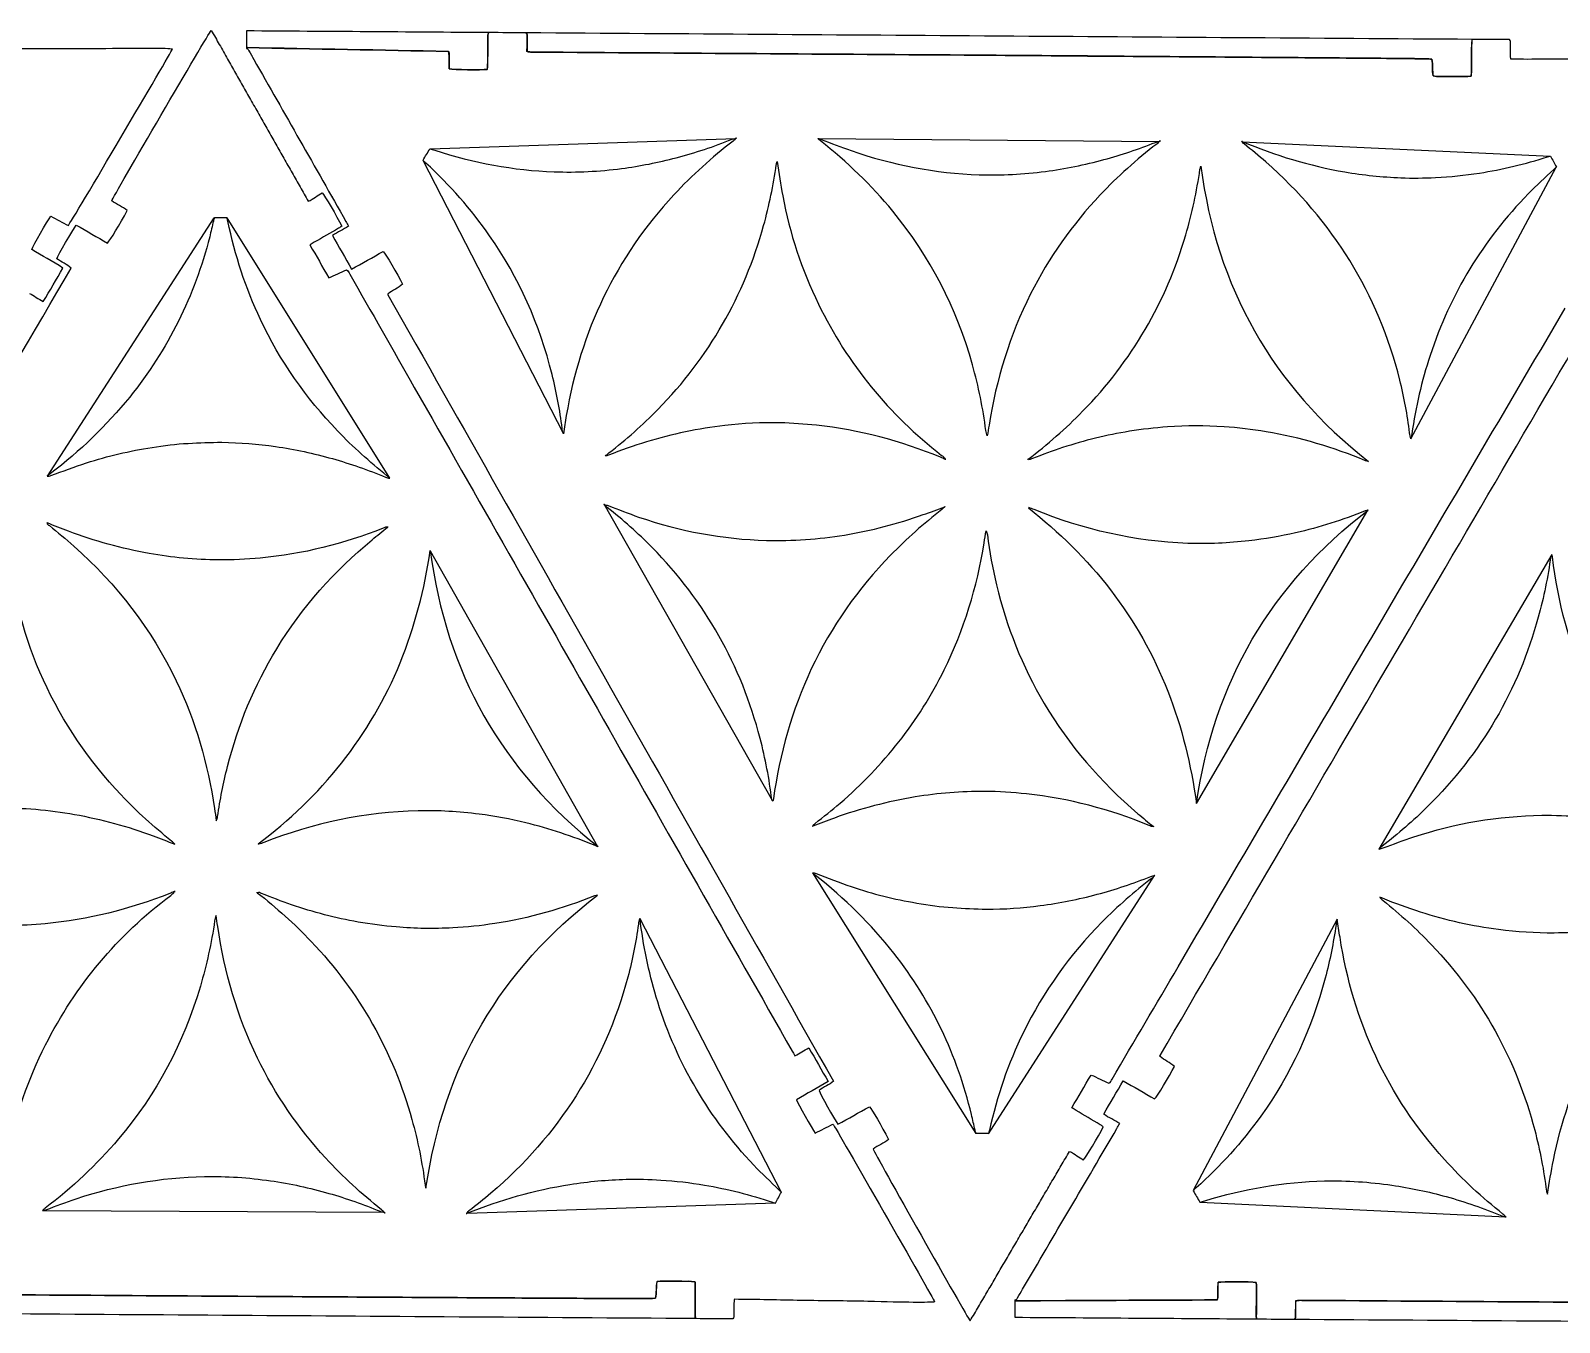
# Model space of a CAD drawing. Extents: x 272 to 1049, y 72 to 313.
# Drawn here: x 750.6 to 892, y 191.4 to 310.9 of the extents above; entities that cross this region are included whole.
import ezdxf

# ---------------------------------------------------------------- set-up
doc = ezdxf.new("R2010")
doc.units = 0
doc.layers.add('Layer_1', color=7, linetype='CONTINUOUS')

msp = doc.modelspace()

# ---------------------------------------------------------------- linework, layer by layer
at = {"layer": 'Layer_1', "color": 7}
for p, q in [((796.456553, 310.715275), (796.457033, 310.714851)), ((770.585129, 309.478202), (770.585129, 309.478202)), ((770.590746, 309.257504), (770.595374, 309.256008)), ((770.595995, 309.346827), (770.595995, 309.346884)), ((770.694632, 309.467759), (770.694632, 309.467759)), ((770.733353, 309.380158), (770.733353, 309.380158)), ((770.778847, 309.300232), (770.778847, 309.300232)), ((770.909064, 309.07104), (770.909064, 309.07104)), ((771.039338, 308.841678), (771.039338, 308.841678)), ((771.169583, 308.612344), (771.169583, 308.612344)), ((773.640326, 304.269113), (773.640326, 304.269113)), ((776.110843, 299.926249), (776.110843, 299.926249)), ((787.56559, 299.989489), (815.840881, 300.953588)), ((815.866569, 300.964049), (815.866632, 300.964275)), ((823.431951, 300.946856), (855.013503, 300.670394)), ((855.046432, 300.690993), (855.046421, 300.691022)), ((862.664653, 300.662313), (862.664652, 300.662172)), ((862.666727, 300.646014), (891.168617, 299.308259)), ((799.89539, 273.649592), (786.918118, 298.911413)), ((878.263583, 273.18099), (891.696287, 298.303946)), ((778.581557, 295.583103), (778.581557, 295.583103)), ((752.182082, 269.720315), (767.613808, 293.615662)), ((768.786594, 293.608389), (767.625785, 293.616342)), ((768.783237, 293.612616), (783.817655, 269.514564)), ((835.167468, 271.275789), (835.167468, 271.275733)), ((842.854328, 271.284705), (842.854297, 271.284705)), ((783.828912, 269.521518), (783.828901, 269.521574)), ((819.269404, 239.648957), (803.655287, 267.115158)), ((803.672715, 267.092882), (803.672724, 267.093023)), ((858.429805, 239.434408), (874.277475, 266.564925)), ((752.132625, 265.392872), (752.158763, 265.39749)), ((752.148975, 265.389937), (752.132625, 265.392872)), ((752.149023, 265.390784), (752.148975, 265.389937)), ((787.592151, 262.815963), (803.063968, 235.469363)), ((787.592153, 262.824013), (787.592153, 262.824013)), ((891.299136, 262.461794), (875.307529, 235.21365)), ((858.429696, 239.426358), (858.429696, 239.426358)), ((822.954487, 237.34972), (822.938099, 237.347011)), ((822.938099, 237.347011), (822.964171, 237.342032)), ((822.954524, 237.348873), (822.954487, 237.34972)), ((875.325262, 235.235684), (875.32527, 235.235542)), ((822.927841, 233.019298), (838.028393, 208.913299)), ((839.197752, 208.90021), (854.563241, 232.788525)), ((854.574401, 232.781416), (854.57439, 232.78136)), ((763.892685, 231.298584), (763.892685, 231.29864)), ((771.57869, 231.183606), (771.578659, 231.183607)), ((806.958409, 228.798928), (820.043191, 203.493021)), ((871.457828, 228.731717), (858.133232, 203.651359)), ((839.201167, 208.90439), (838.040359, 208.912454)), ((790.984078, 201.551723), (819.501713, 202.496084)), ((858.765767, 202.564452), (887.025064, 201.210306)), ((751.748886, 201.792267), (783.331246, 201.632944)), ((783.363888, 201.611892), (783.363877, 201.611864)), ((790.981779, 201.535454), (790.98178, 201.535595)), ((887.050605, 201.199491), (887.050665, 201.199264)), ((841.663332, 193.531745), (841.669315, 193.533015)), ((841.668638, 193.442224), (841.668695, 193.44214)), ((867.508312, 191.717), (867.508369, 191.717508))]:
    msp.add_line(p, q, dxfattribs=at)
for points in [[(758.136307, 295.182235), (758.296158, 295.592417), (767.041519, 310.591738), (767.319451, 310.926292)], [(767.319451, 310.926292), (767.611354, 310.51057), (767.830189, 310.063474), (768.080323, 309.636444)], [(768.080323, 309.636444), (768.34087, 309.191661), (768.592358, 308.74163), (768.847092, 308.293404)], [(770.606719, 310.894316), (770.603051, 310.378632), (770.599664, 309.86287), (770.595995, 309.346827)], [(792.998174, 310.738784), (785.534469, 310.790656), (778.070538, 310.8425), (770.606719, 310.894316)], [(792.992925, 310.740251), (792.879133, 310.595406), (792.90854, 310.423646), (792.907383, 310.259618)], [(792.912661, 310.258179), (792.915483, 310.422207), (792.884439, 310.593911), (792.998174, 310.738784)], [(792.907383, 310.259618), (792.899763, 309.410863), (792.89553, 308.56239), (792.887063, 307.713353)], [(792.892341, 307.711886), (792.901372, 308.560979), (792.905605, 309.409452), (792.912661, 310.258179)], [(796.451812, 310.716262), (795.298793, 310.724165), (794.145774, 310.732349), (792.992925, 310.740251)], [(796.539499, 310.328763), (796.542321, 310.464455), (796.556996, 310.604381), (796.451812, 310.716262)], [(883.928255, 310.107557), (854.771002, 310.310136), (825.613693, 310.512659), (796.456553, 310.715275)], [(796.457033, 310.714851), (796.562076, 310.602998), (796.545707, 310.463016), (796.544776, 310.327324)], [(796.532725, 309.373525), (796.535547, 309.691957), (796.537241, 310.01036), (796.539499, 310.328763)], [(796.544776, 310.327324), (796.541954, 310.008892), (796.540261, 309.690517), (796.538003, 309.372114)], [(883.923006, 310.109279), (883.906072, 309.929531), (883.877229, 309.750094), (883.874717, 309.569924)], [(883.879995, 309.568202), (883.882817, 309.748401), (883.911491, 309.927782), (883.928255, 310.107557)], [(887.381865, 310.08529), (886.228874, 310.093192), (885.075855, 310.101376), (883.923006, 310.109279)], [(887.46989, 309.698109), (887.472712, 309.833773), (887.486823, 309.973445), (887.381865, 310.08529)], [(887.464528, 308.605937), (887.461705, 308.970117), (887.467914, 309.334268), (887.46989, 309.698109)], [(751.444, 309.243393), (749.384201, 309.237748), (747.324628, 309.199789), (745.239034, 309.223073)], [(757.587216, 309.247626), (755.539863, 309.218303), (753.491494, 309.250448), (751.444, 309.243393)], [(754.124151, 292.898239), (754.387239, 293.217771), (763.590506, 308.825732), (763.742087, 309.200354)], [(763.742087, 309.200354), (763.341783, 309.294672), (760.964738, 309.295942), (757.587216, 309.247626)], [(768.847092, 308.293404), (769.094545, 307.858444), (769.341545, 307.423229), (769.586289, 306.986857)], [(770.590746, 309.348408), (770.59052, 309.318464), (770.590746, 309.288012), (770.590746, 309.257504)], [(789.28619, 309.002177), (783.038608, 309.117776), (776.814649, 309.233289), (770.590746, 309.348408)], [(770.595374, 309.256008), (770.72133, 309.243872), (770.765752, 309.142809), (770.818047, 309.050917)], [(770.595995, 309.346884), (776.819926, 309.231737), (783.043858, 309.116336), (789.291439, 309.00071)], [(770.818047, 309.050917), (770.967823, 308.787293), (771.117655, 308.523557), (771.267458, 308.259848)], [(771.267458, 308.259848), (774.108928, 303.265249), (776.949664, 298.270706), (779.790851, 293.276021)], [(789.342747, 307.376098), (789.274478, 307.898858), (789.38858, 308.442728), (789.28619, 309.002177)], [(789.291439, 309.00071), (789.393858, 308.441289), (789.279586, 307.897362), (789.347997, 307.37463)], [(796.529903, 308.990409), (796.532725, 309.135104), (796.529903, 309.254682), (796.532725, 309.373525)], [(796.861825, 308.941415), (796.761438, 308.946777), (796.66235, 308.969637), (796.529903, 308.990409)], [(796.538003, 309.372114), (796.535181, 309.25327), (796.538003, 309.133693), (796.535181, 308.988941)], [(796.535181, 308.988941), (796.667656, 308.968621), (796.7668, 308.945366), (796.86713, 308.940004)], [(797.316541, 308.934924), (797.164677, 308.937746), (797.012898, 308.932102), (796.861825, 308.941415)], [(796.86713, 308.940004), (797.018176, 308.931819), (797.169955, 308.93577), (797.321819, 308.933513)], [(838.211501, 308.650839), (824.579772, 308.748939), (810.947987, 308.84021), (797.316541, 308.934924)], [(797.321819, 308.933513), (810.953293, 308.838799), (824.585078, 308.747472), (838.216806, 308.6494)], [(865.277091, 308.443914), (856.255407, 308.51334), (847.233355, 308.5859), (838.211501, 308.650839)], [(838.216806, 308.6494), (847.238661, 308.583614), (856.260684, 308.512465), (865.282369, 308.442728)], [(875.466725, 308.361561), (872.069983, 308.390066), (868.673862, 308.418062), (865.277091, 308.443914)], [(865.282369, 308.442728), (868.679167, 308.415917), (872.07526, 308.38905), (875.472002, 308.359811)], [(879.65129, 308.315954), (878.256209, 308.335145), (876.861552, 308.349651), (875.466725, 308.361561)], [(875.472002, 308.359811), (876.866801, 308.346829), (878.261459, 308.332436), (879.656568, 308.314204)], [(880.193354, 308.272294), (880.00562, 308.287816), (879.828356, 308.313781), (879.65129, 308.315954)], [(879.656568, 308.314204), (879.833634, 308.311382), (880.010869, 308.286264), (880.198632, 308.270601)], [(880.319931, 306.733167), (880.209893, 307.244723), (880.325575, 307.752243), (880.193354, 308.272294)], [(880.198632, 308.270601), (880.331192, 307.750465), (880.215001, 307.242973), (880.32518, 306.731474)], [(883.874717, 309.569924), (883.863711, 308.766324), (883.862017, 307.962668), (883.854962, 307.159012)], [(883.860239, 307.157319), (883.867577, 307.960947), (883.869553, 308.764603), (883.879995, 309.568202)], [(887.498761, 308.273282), (887.484368, 308.404374), (887.464923, 308.505071), (887.464528, 308.605937)], [(893.703727, 308.293602), (891.643928, 308.287958), (889.584355, 308.249999), (887.498761, 308.273282)], [(769.586289, 306.986857), (769.833374, 306.552037), (770.078117, 306.115608), (770.325316, 305.680619)], [(792.853338, 307.333877), (792.302129, 307.276981), (789.721094, 307.30763), (789.342747, 307.376098)], [(789.347997, 307.37463), (789.726315, 307.306304), (792.307379, 307.275598), (792.858559, 307.332381)], [(792.887063, 307.713353), (792.884241, 307.58387), (792.864485, 307.454838), (792.853338, 307.333877)], [(792.858559, 307.332381), (792.869848, 307.453426), (792.89093, 307.58243), (792.892341, 307.711886)], [(883.854962, 307.159012), (883.85214, 307.011495), (883.841133, 306.864034), (883.832949, 306.7063)], [(883.838226, 306.70455), (883.846411, 306.862312), (883.858828, 307.009773), (883.860239, 307.157319)], [(770.325316, 305.680619), (770.572458, 305.245658), (770.819713, 304.810585), (771.066855, 304.375624)], [(881.486355, 306.684004), (881.099683, 306.697551), (880.70745, 306.639893), (880.319931, 306.733167)], [(880.32518, 306.731474), (880.7127, 306.638199), (881.104989, 306.695857), (881.491605, 306.682282)], [(882.623796, 306.676102), (882.244799, 306.67074), (881.865211, 306.671022), (881.486355, 306.684004)], [(881.491605, 306.682282), (881.870488, 306.668736), (882.250049, 306.668171), (882.629073, 306.67438)], [(883.832949, 306.7063), (883.406737, 306.632668), (883.013855, 306.681746), (882.623796, 306.676102)], [(882.629073, 306.67438), (883.019104, 306.680025), (883.412071, 306.630946), (883.838226, 306.70455)], [(771.066855, 304.375624), (771.32156, 303.927398), (771.573782, 303.477847), (771.828459, 303.029678)], [(771.828459, 303.029678), (772.07563, 302.594689), (772.322828, 302.1597), (772.567487, 301.72344)], [(772.567487, 301.72344), (772.814939, 301.28831), (773.061883, 300.853378), (773.309054, 300.418417)], [(773.309054, 300.418417), (773.556506, 299.983428), (773.803535, 299.548241), (774.050564, 299.112998)], [(786.918086, 298.945394), (787.137915, 299.304273), (787.342145, 299.637381), (787.558148, 299.989908)], [(787.558148, 299.989908), (787.701832, 299.946265), (787.851621, 299.903426), (787.999742, 299.855293)], [(787.999742, 299.855293), (791.5918, 298.684772), (795.272526, 298.002568), (799.049585, 297.865497)], [(815.586266, 300.705894), (813.631608, 299.193969), (811.797021, 297.550678), (810.114718, 295.73863)], [(810.320776, 299.159733), (812.080587, 299.622104), (813.802598, 300.197262), (815.492677, 300.870576)], [(815.492677, 300.870576), (815.610885, 300.917649), (815.741724, 300.933533), (815.866569, 300.964049)], [(815.858646, 300.972515), (815.768168, 300.882999), (815.686001, 300.782871), (815.586266, 300.705894)], [(815.876677, 300.976059), (815.919909, 300.985072), (815.889283, 300.978793), (815.858646, 300.972515)], [(815.866632, 300.964275), (815.885186, 300.98616), (815.903343, 301.007878), (815.876677, 300.976059)], [(823.420476, 300.937509), (823.541202, 300.94034), (823.635941, 300.901355), (823.731365, 300.865244)], [(823.667323, 300.725195), (823.582123, 300.792111), (823.502665, 300.866551), (823.420476, 300.937509)], [(830.350564, 294.229269), (828.366071, 296.644486), (826.121925, 298.793022), (823.667323, 300.725195)], [(823.731365, 300.865244), (824.654593, 300.515075), (825.570221, 300.14224), (826.503242, 299.819634)], [(826.503242, 299.819634), (830.339708, 298.491567), (834.285525, 297.730417), (838.345973, 297.593382)], [(854.761274, 300.434227), (852.899427, 298.997012), (851.146091, 297.439914), (849.531885, 295.727555)], [(849.882061, 298.991585), (851.497438, 299.431421), (853.081001, 299.966279), (854.636059, 300.586936)], [(854.636059, 300.586936), (854.76594, 300.63881), (854.909382, 300.657316), (855.046432, 300.690993)], [(855.038092, 300.698643), (854.946403, 300.609955), (854.861676, 300.511735), (854.761274, 300.434227)], [(855.096571, 300.719122), (855.077162, 300.712201), (855.057907, 300.705561), (855.038092, 300.698643)], [(855.046421, 300.691022), (855.05109, 300.709052), (855.055759, 300.726969), (855.060343, 300.745056)], [(855.060343, 300.745056), (855.072587, 300.736222), (855.08444, 300.727955), (855.096571, 300.719122)], [(862.67523, 300.665909), (862.650769, 300.671159), (862.626725, 300.676688), (862.602263, 300.68222)], [(862.602263, 300.68222), (862.623187, 300.675584), (862.643724, 300.66895), (862.664653, 300.662313)], [(862.841454, 300.437136), (862.770414, 300.496362), (862.63988, 300.524334), (862.67523, 300.665909)], [(862.664652, 300.662172), (865.725474, 299.384453), (868.876964, 298.416726), (872.150487, 297.855097)], [(864.855818, 298.777437), (864.20373, 299.352521), (863.511678, 299.882218), (862.841454, 300.437136)], [(774.050564, 299.112998), (774.305129, 298.665026), (774.557351, 298.215446), (774.811802, 297.767136)], [(787.192468, 298.664053), (787.089064, 298.759487), (786.95233, 298.830119), (786.918086, 298.945394)], [(793.072637, 291.95193), (791.363297, 294.408981), (789.389401, 296.633986), (787.192468, 298.664053)], [(805.284087, 298.170655), (806.984567, 298.392838), (808.662393, 298.724231), (810.320776, 299.159733)], [(818.414005, 292.905873), (818.92442, 294.749319), (819.314304, 296.618353), (819.579315, 298.513176)], [(819.579315, 298.513176), (819.592409, 298.606446), (819.633088, 298.696025), (819.666051, 298.803523)], [(819.666051, 298.803523), (819.837914, 297.731327), (819.984938, 296.687582), (820.175455, 295.651804)], [(844.462763, 297.902207), (846.295291, 298.13877), (848.100174, 298.506507), (849.882061, 298.991585)], [(858.75684, 298.104186), (858.770377, 298.200304), (858.810388, 298.29288), (858.837706, 298.387152)], [(858.837706, 298.387152), (860.303797, 287.174563), (865.430826, 278.062883), (874.331834, 271.077406)], [(877.237685, 278.605547), (875.195252, 286.608821), (871.044189, 293.320136), (864.855818, 298.777437)], [(884.588899, 297.745404), (886.726174, 298.077303), (888.825116, 298.578579), (890.883661, 299.245664)], [(890.883661, 299.245664), (890.980506, 299.277081), (891.080792, 299.297636), (891.167967, 299.320371)], [(891.167967, 299.320371), (891.351, 298.978534), (891.524011, 298.656183), (891.710917, 298.307235)], [(891.710917, 298.307235), (891.640368, 298.243857), (891.550524, 298.167207), (891.465241, 298.086037)], [(774.811802, 297.767136), (775.058973, 297.332147), (775.306199, 296.897074), (775.553623, 296.462084)], [(799.049585, 297.865497), (801.13572, 297.789846), (803.213542, 297.900185), (805.284087, 298.170655)], [(838.345973, 297.593382), (840.392916, 297.524353), (842.431111, 297.639991), (844.462763, 297.902207)], [(857.450335, 292.042064), (858.030645, 294.031868), (858.466911, 296.052025), (858.75684, 298.104186)], [(872.150487, 297.855097), (873.868362, 297.560341), (875.596908, 297.381197), (877.337047, 297.31159)], [(877.337047, 297.31159), (878.404371, 297.269122), (879.471553, 297.284343), (880.539544, 297.336305)], [(880.539544, 297.336305), (881.897228, 297.402257), (883.247277, 297.537266), (884.588899, 297.745404)], [(891.465241, 298.086037), (890.682988, 297.340263), (889.876952, 296.617373), (889.123063, 295.843658)], [(775.553623, 296.462084), (775.799721, 296.028986), (776.048359, 295.597158), (776.308653, 295.14024)], [(776.308653, 295.14024), (776.576623, 295.230692), (776.769521, 295.402142), (776.983474, 295.53346)], [(776.983474, 295.53346), (777.188001, 295.660065), (777.387278, 295.795871), (777.583281, 295.924028)], [(777.583281, 295.924028), (777.83968, 295.656763), (778.947092, 293.764012), (779.397321, 292.832904)], [(810.114718, 295.73863), (804.729687, 289.93816), (801.4874, 283.094165), (800.165985, 275.314811)], [(820.175455, 295.651804), (820.817559, 292.158118), (821.925835, 288.815318), (823.48283, 285.622906)], [(849.531885, 295.727555), (846.945874, 292.983711), (844.786512, 289.940112), (843.093115, 286.569276)], [(889.123063, 295.843658), (884.94212, 291.552397), (881.902456, 286.564117), (880.034168, 280.86766)], [(757.746304, 291.273429), (758.008997, 291.565755), (758.882333, 293.011523), (759.561783, 294.275229)], [(759.561783, 294.275229), (759.123436, 294.628712), (758.590036, 294.852091), (758.136307, 295.182235)], [(837.722285, 280.009229), (836.255393, 285.26253), (833.816449, 290.012228), (830.350564, 294.229269)], [(750.73486, 290.684826), (750.853027, 291.030605), (752.173375, 293.314178), (752.505917, 293.748969)], [(752.505917, 293.748969), (753.042902, 293.466775), (753.586095, 293.181138), (754.124151, 292.898239)], [(753.066608, 289.829157), (753.17549, 290.162094), (754.488246, 292.43991), (754.855615, 292.931259)], [(754.855615, 292.931259), (755.832838, 292.406777), (756.770521, 291.800846), (757.746304, 291.273429)], [(767.538036, 293.312165), (767.421434, 292.825385), (767.31563, 292.335794), (767.19119, 291.850959)], [(767.625785, 293.616342), (767.594876, 293.509787), (767.562002, 293.412164), (767.538036, 293.312165)], [(768.871637, 293.299246), (768.848576, 293.410094), (768.811694, 293.517932), (768.786594, 293.608389)], [(771.88427, 284.200629), (770.509494, 287.111276), (769.52617, 290.150506), (768.871637, 293.299246)], [(779.115719, 292.638425), (778.366278, 292.208036), (777.614777, 291.781626), (776.865308, 291.352197)], [(780.034437, 292.826695), (779.553361, 292.509619), (779.028541, 292.305064), (778.544417, 291.969163)], [(779.397321, 292.832904), (779.306163, 292.769743), (779.215739, 292.695772), (779.115719, 292.638425)], [(779.790851, 293.276021), (779.871426, 293.133838), (779.946582, 292.988804), (780.034437, 292.826695)], [(808.633139, 275.880901), (813.364821, 280.710865), (816.610557, 286.394508), (818.414005, 292.905873)], [(767.19119, 291.850959), (765.785809, 286.383627), (763.350573, 281.430036), (759.797937, 277.034335)], [(776.865308, 291.352197), (776.736643, 291.279073), (776.612719, 291.197596), (776.46506, 291.106551)], [(778.544417, 291.969163), (779.136801, 290.926352), (779.717812, 289.903748), (780.313583, 288.855151)], [(798.849654, 279.117255), (797.700492, 283.744876), (795.79845, 288.033859), (793.072637, 291.95193)], [(847.909661, 275.715493), (852.438208, 280.369459), (855.630386, 285.804605), (857.450335, 292.042064)], [(753.627694, 288.962904), (752.657499, 289.567311), (751.681095, 290.107851), (750.73486, 290.684826)], [(754.390682, 288.962283), (754.002231, 289.304195), (753.48314, 289.497179), (753.066608, 289.829157)], [(776.46506, 291.106551), (777.046184, 290.083862), (777.614071, 289.084513), (778.194151, 288.057986)], [(780.313583, 288.855151), (781.311493, 289.416886), (782.273476, 289.95816), (783.232015, 290.497939)], [(783.232015, 290.497939), (783.471199, 290.2725), (784.56972, 288.403652), (785.014841, 287.465715)], [(712.19496, 216.806556), (726.253973, 240.848418), (740.313353, 264.889856), (754.390682, 288.962283)], [(751.799459, 285.871018), (752.431383, 286.890348), (753.004435, 287.918315), (753.627694, 288.962904)], [(778.194151, 288.057986), (778.778831, 288.257376), (779.291854, 288.58117), (779.844841, 288.795433)], [(779.844841, 288.795433), (780.025773, 288.712742), (780.069094, 288.539091), (780.148766, 288.398798)], [(780.148766, 288.398798), (782.138997, 284.908415), (784.126377, 281.416733), (786.113645, 277.924741)], [(785.014841, 287.465715), (784.611179, 287.115082), (784.106707, 286.896981), (783.688566, 286.571945)], [(855.061578, 216.126598), (869.120591, 240.16846), (883.179971, 264.209898), (897.2573, 288.282325)], [(750.525367, 286.615464), (750.967947, 286.405688), (751.344799, 286.10165), (751.799459, 285.871018)], [(783.666835, 286.524193), (783.666637, 286.509518), (783.669657, 286.49233), (783.674455, 286.479772)], [(783.688566, 286.571945), (783.678688, 286.549932), (783.668246, 286.537684), (783.666835, 286.524193)], [(783.674455, 286.479772), (797.400446, 262.246224), (811.126747, 238.013072), (824.870602, 213.748706)], [(823.48283, 285.622906), (826.189061, 280.075154), (829.995108, 275.420976), (834.865324, 271.63361)], [(843.093115, 286.569276), (841.165877, 282.732919), (839.924753, 278.678911), (839.252923, 274.44478)], [(779.012608, 273.90214), (776.08724, 276.954676), (773.691506, 280.373557), (771.88427, 284.200629)], [(856.742833, 224.347477), (868.670616, 244.648286), (880.598964, 264.949236), (892.527086, 285.249847)], [(838.962334, 273.933199), (838.6935, 275.98817), (838.279518, 278.013301), (837.722285, 280.009229)], [(880.034168, 280.86766), (879.260201, 278.508663), (878.703756, 276.098793), (878.350662, 273.64162)], [(799.779491, 274.147431), (799.570814, 275.822922), (799.256715, 277.479107), (798.849654, 279.117255)], [(878.140582, 273.712366), (877.947564, 275.363251), (877.648718, 276.995228), (877.237685, 278.605547)], [(786.113645, 277.924741), (797.760194, 257.461288), (809.40728, 236.997693), (821.054167, 216.534437)], [(759.797937, 277.034335), (757.647577, 274.373878), (755.186675, 272.034636), (752.476631, 269.953139)], [(804.108764, 271.867313), (805.706817, 273.103804), (807.218921, 274.437133), (808.633139, 275.880901)], [(842.864819, 271.275714), (844.65505, 272.632144), (846.342984, 274.105395), (847.909661, 275.715493)], [(800.165985, 275.314811), (800.071313, 274.758433), (799.985699, 274.200666), (799.895754, 273.643465)], [(814.815403, 274.395594), (813.597003, 274.255747), (812.388496, 274.060457), (811.188274, 273.810048)], [(819.946831, 274.643727), (818.231364, 274.680198), (816.520848, 274.591749), (814.815403, 274.395594)], [(823.300263, 274.421911), (822.184889, 274.540773), (821.067066, 274.619717), (819.946831, 274.643727)], [(834.776832, 271.460992), (831.083796, 272.96121), (827.272121, 273.99917), (823.300263, 274.421911)], [(839.252923, 274.44478), (839.199289, 274.10803), (839.141611, 273.772155), (839.085817, 273.435815)], [(855.761502, 274.269755), (854.57703, 274.182985), (853.398208, 274.0526), (852.227486, 273.860971)], [(860.979952, 274.285461), (859.240794, 274.398638), (857.501658, 274.3972), (855.761502, 274.269755)], [(864.866018, 273.825272), (863.577697, 274.04276), (862.282731, 274.200632), (860.979952, 274.285461)], [(765.196791, 272.746216), (766.236741, 272.794972), (767.278797, 272.857119), (768.319017, 272.846492)], [(768.319017, 272.846492), (769.981021, 272.829743), (771.636545, 272.695461), (773.284039, 272.455737)], [(783.583156, 269.760048), (781.969056, 271.04077), (780.438539, 272.414027), (779.012608, 273.90214)], [(799.895754, 273.643465), (799.835757, 273.811131), (799.800511, 273.978371), (799.779491, 274.147431)], [(811.188274, 273.810048), (808.746075, 273.300177), (806.371747, 272.565575), (804.053232, 271.646572)], [(839.085817, 273.435815), (839.017953, 273.602491), (838.984052, 273.767012), (838.962334, 273.933199)], [(852.227486, 273.860971), (850.131537, 273.517976), (848.070141, 273.024284), (846.054733, 272.352017)], [(874.064361, 271.147055), (871.09617, 272.376039), (868.036742, 273.289672), (864.866018, 273.825272)], [(878.263956, 273.161106), (878.194083, 273.348625), (878.161773, 273.529786), (878.140582, 273.712366)], [(878.350662, 273.64162), (878.327361, 273.480713), (878.293083, 273.321266), (878.263956, 273.161106)], [(755.788822, 270.937438), (757.771739, 271.578707), (759.796309, 272.055547), (761.857538, 272.373269)], [(761.857538, 272.373269), (762.965982, 272.544015), (764.076164, 272.693694), (765.196791, 272.746216)], [(773.284039, 272.455737), (775.060374, 272.197547), (776.810201, 271.82312), (778.536379, 271.334806)], [(803.783323, 271.560194), (803.882195, 271.688345), (803.994475, 271.779035), (804.108764, 271.867313)], [(804.053232, 271.646572), (803.965708, 271.611704), (803.873385, 271.588525), (803.783323, 271.560194)], [(835.167468, 271.275733), (835.03717, 271.337797), (834.910167, 271.406753), (834.776832, 271.460992)], [(834.865324, 271.63361), (834.958865, 271.560681), (835.056365, 271.491817), (835.141461, 271.409888)], [(846.054733, 272.352017), (845.118232, 272.039548), (844.195524, 271.685438), (843.264735, 271.355883)], [(752.513973, 269.773978), (753.60497, 270.163543), (754.687091, 270.581081), (755.788822, 270.937438)], [(778.536379, 271.334806), (780.21083, 270.860901), (781.849789, 270.28496), (783.456862, 269.616497)], [(835.141461, 271.409888), (835.16672, 271.38544), (835.155616, 271.322778), (835.161118, 271.277809)], [(835.161118, 271.277809), (835.190096, 271.28043), (835.21947, 271.281637), (835.263204, 271.284438)], [(835.263204, 271.284438), (835.221626, 271.280775), (835.194547, 271.278141), (835.167468, 271.275789)], [(842.854297, 271.284705), (842.852449, 271.262422), (842.85032, 271.240366), (842.848304, 271.218169)], [(842.848304, 271.218169), (842.853968, 271.237321), (842.859323, 271.256532), (842.864819, 271.275714)], [(843.264735, 271.355883), (843.134629, 271.309824), (843.009898, 271.198109), (842.854328, 271.284705)], [(874.331834, 271.077406), (874.229045, 271.08574), (874.145603, 271.113611), (874.064361, 271.147055)], [(752.476631, 269.953139), (752.373373, 269.873863), (752.272932, 269.791181), (752.170881, 269.710146)], [(752.170881, 269.710146), (752.29966, 269.701926), (752.407472, 269.735902), (752.513973, 269.773978)], [(783.456862, 269.616497), (783.573858, 269.567942), (783.70448, 269.552428), (783.828912, 269.521518)], [(783.821144, 269.514007), (783.742133, 269.596564), (783.671583, 269.689591), (783.583156, 269.760048)], [(783.828901, 269.521574), (783.828901, 269.521574), (783.85467, 269.546516), (783.821144, 269.514007)], [(803.68025, 267.101014), (803.649976, 267.106022), (803.619691, 267.111031), (803.662266, 267.104243)], [(803.662266, 267.104243), (803.634043, 267.133396), (803.653581, 267.113335), (803.672715, 267.092882)], [(803.672724, 267.093023), (803.797529, 267.058881), (803.925514, 267.034172), (804.045919, 266.989082)], [(803.944705, 266.830128), (803.846722, 266.907942), (803.768132, 267.01026), (803.68025, 267.101014)], [(808.098833, 263.113524), (806.794001, 264.441106), (805.403377, 265.67375), (803.944705, 266.830128)], [(804.045919, 266.989082), (804.982949, 266.6391), (805.91059, 266.261976), (806.856182, 265.93629)], [(806.856182, 265.93629), (810.682564, 264.618257), (814.62006, 263.886657), (818.666742, 263.774215)], [(825.875591, 264.270615), (828.363229, 264.679076), (830.795162, 265.308655), (833.169875, 266.155836)], [(834.881387, 266.617639), (833.21243, 265.322231), (831.631014, 263.928478), (830.1573, 262.413268)], [(833.169875, 266.155836), (833.839259, 266.394523), (834.504371, 266.64405), (835.171902, 266.888565)], [(835.164701, 266.879865), (835.070711, 266.792124), (834.982762, 266.696241), (834.881387, 266.617639)], [(835.18164, 266.900915), (835.17606, 266.893898), (835.170564, 266.88688), (835.164701, 266.879865)], [(835.171902, 266.888565), (835.175036, 266.892776), (835.178282, 266.896987), (835.18164, 266.900915)], [(842.945754, 266.801257), (842.937337, 266.80442), (842.922816, 266.790127), (842.886954, 266.771495)], [(842.886954, 266.771495), (845.733483, 264.549346), (848.28793, 262.047731), (850.485867, 259.190387)], [(843.424389, 266.620494), (843.266356, 266.684812), (843.105851, 266.742344), (842.945754, 266.801257)], [(857.634578, 263.49662), (852.708012, 263.673201), (847.983113, 264.768645), (843.424389, 266.620494)], [(858.429696, 239.426358), (860.041952, 250.637572), (865.30114, 259.691464), (874.31244, 266.576185)], [(874.043519, 266.494542), (871.948065, 265.657755), (869.803762, 264.9769), (867.603862, 264.474942)], [(874.31244, 266.576185), (874.222667, 266.549432), (874.130363, 266.528991), (874.043519, 266.494542)], [(754.136481, 264.619213), (753.471423, 264.869365), (752.811469, 265.133198), (752.149023, 265.390784)], [(752.158763, 265.39749), (752.150316, 265.247882), (752.288541, 265.217979), (752.370881, 265.148663)], [(752.370881, 265.148663), (753.126528, 264.510955), (753.903451, 263.897316), (754.64164, 263.240224)], [(761.590606, 262.563892), (759.043567, 263.019955), (756.558606, 263.708065), (754.136481, 264.619213)], [(783.239672, 264.893728), (779.57473, 263.463074), (775.797561, 262.50025), (771.872535, 262.139529)], [(782.202035, 263.82563), (782.67852, 264.21997), (783.160389, 264.607499), (783.639698, 264.998008)], [(783.650102, 264.988229), (783.492982, 265.047472), (783.369262, 264.944262), (783.239672, 264.893728)], [(783.639698, 264.998008), (783.647215, 265.011786), (783.654789, 265.025564), (783.655473, 265.026603)], [(783.655473, 265.026603), (783.655452, 265.023499), (783.65279, 265.005737), (783.650102, 264.988229)], [(838.801916, 263.54566), (838.862441, 263.921056), (838.924324, 264.296301), (838.985533, 264.671551)], [(838.985533, 264.671551), (839.053236, 264.540211), (839.086175, 264.413035), (839.102341, 264.283832)], [(867.603862, 264.474942), (866.176704, 264.149257), (864.736542, 263.900091), (863.28154, 263.735076)], [(754.64164, 263.240224), (758.60889, 259.709087), (761.802053, 255.587496), (764.094793, 250.783803)], [(773.385113, 253.751005), (775.744019, 257.616929), (778.71958, 260.943126), (782.202035, 263.82563)], [(818.086344, 245.462006), (816.328216, 252.234508), (813.004121, 258.121755), (808.098833, 263.113524)], [(818.666742, 263.774215), (821.084093, 263.7071), (823.488888, 263.878641), (825.875591, 264.270615)], [(835.100703, 251.789637), (836.943125, 255.516683), (838.139554, 259.447046), (838.801916, 263.54566)], [(839.102341, 264.283832), (839.299654, 262.726419), (839.588439, 261.186237), (839.953386, 259.660173)], [(863.28154, 263.735076), (861.404252, 263.521854), (859.522777, 263.429089), (857.634578, 263.49662)], [(751.815607, 250.859327), (750.068722, 254.705177), (748.994227, 258.738364), (748.472106, 262.924178)], [(768.001992, 261.966852), (765.849709, 261.988654), (763.710261, 262.184644), (761.590606, 262.563892)], [(771.872535, 262.139529), (770.584464, 262.021154), (769.294028, 261.953822), (768.001992, 261.966852)], [(784.804418, 252.464769), (786.166881, 255.797136), (787.051719, 259.259327), (787.592153, 262.824013)], [(787.592153, 262.824013), (789.049564, 251.591621), (794.183327, 242.466024), (803.098775, 235.457622)], [(830.1573, 262.413268), (827.135034, 259.305444), (824.66992, 255.808564), (822.821643, 251.883547)], [(891.195887, 262.3134), (890.930971, 260.405853), (890.54577, 258.522921), (890.035981, 256.665622)], [(891.292765, 262.448884), (891.221941, 262.402547), (891.202284, 262.358965), (891.195887, 262.3134)], [(891.338724, 262.244207), (891.330109, 262.313299), (891.308395, 262.38059), (891.292765, 262.448884)], [(894.682225, 250.179356), (892.93534, 254.025206), (891.860845, 258.058393), (891.338724, 262.244207)], [(839.953386, 259.660173), (840.878797, 255.78842), (842.321143, 252.123957), (844.349197, 248.69453)], [(850.485867, 259.190387), (852.69522, 256.318345), (854.460829, 253.194843), (855.785162, 249.823082)], [(890.035981, 256.665622), (888.184574, 249.918024), (884.779563, 244.077202), (879.805867, 239.153592)], [(768.838417, 242.847059), (769.817163, 246.705675), (771.309933, 250.349887), (773.385113, 253.751005)], [(779.376379, 243.171474), (781.625149, 246.012758), (783.433688, 249.111601), (784.804418, 252.464769)], [(822.821643, 251.883547), (821.02186, 248.062166), (819.891817, 244.044189), (819.31199, 239.865978)], [(825.476577, 239.464834), (829.492172, 242.940896), (832.7419, 247.018036), (835.100703, 251.789637)], [(759.005277, 240.229391), (756.02618, 243.37862), (753.609551, 246.909181), (751.815607, 250.859327)], [(764.094793, 250.783803), (765.885615, 247.03169), (767.0277, 243.085192), (767.633446, 238.977829)], [(855.785162, 249.823082), (857.101515, 246.472232), (857.938498, 242.998162), (858.429696, 239.426358)], [(844.349197, 248.69453), (846.654537, 244.796426), (849.58392, 241.429489), (853.026271, 238.499209)], [(819.168213, 239.798762), (818.929642, 241.709783), (818.570459, 243.59785), (818.086344, 245.462006)], [(771.673585, 235.695937), (774.550504, 237.878598), (777.139225, 240.344729), (779.376379, 243.171474)], [(767.923657, 238.235583), (768.14244, 239.790124), (768.452449, 241.326176), (768.838417, 242.847059)], [(838.853226, 240.553741), (836.700847, 240.561638), (834.558899, 240.395186), (832.434213, 240.045222)], [(842.721019, 240.327675), (841.434704, 240.463811), (840.145319, 240.548942), (838.853226, 240.553741)], [(854.049072, 237.416895), (850.404218, 238.897982), (846.640694, 239.912831), (842.721019, 240.327675)], [(747.497035, 239.02712), (749.915082, 239.060874), (752.317281, 238.856168), (754.698349, 238.431299)], [(763.670903, 235.960238), (762.019979, 237.278551), (760.457944, 238.693991), (759.005277, 240.229391)], [(767.633446, 238.977829), (767.688785, 238.601634), (767.745485, 238.225571), (767.80151, 237.849512)], [(819.263212, 239.661954), (819.193034, 239.709264), (819.173981, 239.753113), (819.168213, 239.798762)], [(819.31199, 239.865978), (819.302424, 239.797011), (819.279783, 239.730026), (819.263212, 239.661954)], [(823.179701, 237.587909), (823.944076, 238.21513), (824.729392, 238.817991), (825.476577, 239.464834)], [(832.434213, 240.045222), (829.881124, 239.624346), (827.386905, 238.970589), (824.952439, 238.092948)], [(879.805867, 239.153592), (878.48284, 237.84414), (877.075341, 236.630801), (875.600852, 235.494659)], [(754.698349, 238.431299), (757.180114, 237.988553), (759.603129, 237.325478), (761.965926, 236.445613)], [(767.80151, 237.849512), (767.871019, 237.979906), (767.90571, 238.106614), (767.923657, 238.235583)], [(786.464992, 238.767013), (781.536459, 238.658426), (776.796894, 237.628279), (772.213053, 235.839507)], [(792.108127, 238.450664), (790.233959, 238.689768), (788.353943, 238.808485), (786.464992, 238.767013)], [(796.419828, 237.65123), (794.997299, 237.996575), (793.560712, 238.265589), (792.108127, 238.450664)], [(802.831005, 235.542969), (800.747297, 236.408589), (798.612593, 237.118965), (796.419828, 237.65123)], [(824.952439, 238.092948), (824.283993, 237.851996), (823.620461, 237.597293), (822.954524, 237.348873)], [(822.964171, 237.342032), (822.957788, 237.491743), (823.096413, 237.519736), (823.179701, 237.587909)], [(853.026271, 238.499209), (853.49727, 238.098332), (853.973745, 237.704192), (854.447621, 237.307105)], [(878.524385, 236.34824), (882.368589, 237.613352), (886.315805, 238.290553), (890.363653, 238.347149)], [(890.363653, 238.347149), (892.7817, 238.380903), (895.183899, 238.176197), (897.564967, 237.751328)], [(761.965926, 236.445613), (762.631953, 236.197712), (763.293559, 235.939031), (763.957652, 235.68533)], [(854.458158, 237.316741), (854.300236, 237.259671), (854.177952, 237.364578), (854.049072, 237.416895)], [(854.447621, 237.307105), (854.454947, 237.293225), (854.46233, 237.279345), (854.463, 237.278296)], [(854.463, 237.278296), (854.463021, 237.2814), (854.460605, 237.299197), (854.458158, 237.316741)], [(875.699863, 235.334324), (876.641633, 235.671344), (877.574389, 236.035633), (878.524385, 236.34824)], [(763.950572, 235.694127), (763.857801, 235.783157), (763.771184, 235.880245), (763.670903, 235.960238)], [(763.967219, 235.672846), (763.961736, 235.679939), (763.956338, 235.687032), (763.950572, 235.694127)], [(763.957652, 235.68533), (763.960728, 235.681075), (763.963916, 235.67682), (763.967219, 235.672846)], [(771.731969, 235.665366), (771.72351, 235.66232), (771.709187, 235.676812), (771.673585, 235.695937)], [(772.213053, 235.839507), (772.054147, 235.777377), (771.892864, 235.722064), (771.731969, 235.665366)], [(803.098775, 235.457622), (803.009379, 235.485611), (802.917366, 235.507324), (802.831005, 235.542969)], [(875.332685, 235.227448), (875.302345, 235.222858), (875.271994, 235.218268), (875.314658, 235.224467)], [(875.314658, 235.224467), (875.286035, 235.195707), (875.305848, 235.215496), (875.325262, 235.235684)], [(875.32527, 235.235542), (875.450534, 235.267959), (875.578848, 235.2909), (875.699863, 235.334324)], [(875.600852, 235.494659), (875.501805, 235.418205), (875.421811, 235.316981), (875.332685, 235.227448)], [(822.916782, 233.02962), (823.045662, 233.036062), (823.152995, 233.000603), (823.25896, 232.96106)], [(823.21915, 232.782431), (823.116996, 232.863125), (823.017705, 232.947185), (822.916782, 233.02962)], [(830.442054, 225.600891), (828.328607, 228.290766), (825.900215, 230.66374), (823.21915, 232.782431)], [(823.25896, 232.96106), (824.344478, 232.556479), (825.420735, 232.12405), (826.517444, 231.752525)], [(849.257353, 231.041326), (850.938183, 231.492082), (852.584933, 232.045354), (854.201077, 232.691579)], [(854.325377, 232.546299), (852.69376, 231.28797), (851.144441, 229.935962), (849.698113, 228.467666)], [(854.201077, 232.691579), (854.318731, 232.738515), (854.449555, 232.752226), (854.574401, 232.781416)], [(854.566738, 232.789033), (854.486595, 232.707574), (854.414769, 232.61553), (854.325377, 232.546299)], [(854.57439, 232.78136), (854.57439, 232.78136), (854.599812, 232.756065), (854.566738, 232.789033)], [(763.49953, 231.118788), (759.786146, 229.66967), (755.960512, 228.684402), (751.983199, 228.316504)], [(752.011199, 217.114057), (754.793719, 222.62394), (758.663622, 227.225159), (763.585632, 230.944966)], [(763.892685, 231.29864), (763.761544, 231.23838), (763.6336, 231.171183), (763.49953, 231.118788)], [(763.585632, 230.944966), (763.68017, 231.016597), (763.778611, 231.08411), (763.86483, 231.164857)], [(763.86483, 231.164857), (763.890423, 231.188953), (763.880186, 231.251763), (763.886307, 231.296652)], [(763.886307, 231.296652), (763.915246, 231.293631), (763.944601, 231.292019), (763.988292, 231.288615)], [(763.988292, 231.288615), (763.946768, 231.292851), (763.919729, 231.295859), (763.892685, 231.298584)], [(771.578659, 231.183607), (771.577119, 231.205913), (771.575294, 231.227996), (771.573584, 231.250219)], [(771.573584, 231.250219), (771.578984, 231.230991), (771.584073, 231.211708), (771.589303, 231.192452)], [(771.988076, 231.106773), (771.858618, 231.154623), (771.73544, 231.268048), (771.57869, 231.183606)], [(771.589303, 231.192452), (773.360649, 229.811449), (775.028094, 228.315049), (776.572405, 226.683487)], [(774.764063, 230.072237), (773.831962, 230.397598), (772.914229, 230.764406), (771.988076, 231.106773)], [(787.186589, 203.863202), (788.807251, 215.054495), (794.059514, 224.094565), (803.05606, 230.956562)], [(802.787651, 230.89061), (799.802785, 229.702698), (796.731042, 228.831365), (793.55323, 228.339567)], [(803.05606, 230.956562), (802.953165, 230.949647), (802.869346, 230.92293), (802.787651, 230.89061)], [(826.517444, 231.752525), (828.491324, 231.083957), (830.509122, 230.579227), (832.565771, 230.233095)], [(843.990046, 229.992973), (845.769774, 230.226629), (847.524601, 230.576877), (849.257353, 231.041326)], [(875.642912, 230.677176), (875.555877, 230.713249), (875.463883, 230.737699), (875.374221, 230.76727)], [(875.374221, 230.76727), (875.471315, 230.637768), (875.582333, 230.545537), (875.695394, 230.455691)], [(882.747423, 228.415458), (880.312492, 228.958978), (877.948526, 229.726271), (875.642912, 230.677176)], [(875.695394, 230.455691), (877.276233, 229.197267), (878.769796, 227.843201), (880.163959, 226.380057)], [(767.780857, 229.084698), (767.710699, 228.918974), (767.674531, 228.754937), (767.650523, 228.589066)], [(767.934026, 228.073524), (767.885043, 228.410982), (767.832004, 228.747621), (767.780857, 229.084698)], [(780.915408, 228.478255), (778.824391, 228.850138), (776.770003, 229.372225), (774.764063, 230.072237)], [(832.565771, 230.233095), (833.671753, 230.047071), (834.779764, 229.882088), (835.899561, 229.814109)], [(835.899561, 229.814109), (836.938738, 229.751009), (837.979838, 229.674489), (839.020105, 229.670762)], [(839.020105, 229.670762), (840.682183, 229.664578), (842.339401, 229.776004), (843.990046, 229.992973)], [(751.983199, 228.316504), (750.866292, 228.213043), (749.747485, 228.149531), (748.627026, 228.140979)], [(767.650523, 228.589066), (767.35336, 226.538), (766.911474, 224.518773), (766.326755, 222.530724)], [(771.606559, 215.897195), (769.732438, 219.759779), (768.547369, 223.830526), (767.934026, 228.073524)], [(784.443448, 228.020748), (783.260286, 228.123853), (782.083375, 228.270491), (780.915408, 228.478255)], [(789.661185, 227.93304), (787.92063, 227.843871), (786.181679, 227.869305), (784.443448, 228.020748)], [(793.55323, 228.339567), (792.262031, 228.139874), (790.965009, 227.999885), (789.661185, 227.93304)], [(806.828088, 228.2693), (806.61231, 226.621236), (806.290974, 224.993537), (805.857761, 223.389043)], [(806.959056, 228.818805), (806.886603, 228.632269), (806.851797, 228.45157), (806.828088, 228.2693)], [(807.039124, 228.337141), (807.018045, 228.498354), (806.985971, 228.658259), (806.959056, 228.818805)], [(808.622766, 221.08856), (807.881422, 223.458012), (807.358281, 225.87533), (807.039124, 228.337141)], [(849.698113, 228.467666), (846.730904, 225.455785), (844.288225, 222.070285), (842.428356, 218.268514)], [(871.335071, 228.235524), (871.103296, 226.563072), (870.766375, 224.911378), (870.336749, 223.279003)], [(871.458277, 228.737838), (871.395972, 228.571016), (871.358422, 228.404278), (871.335071, 228.235524)], [(871.705421, 227.062923), (871.618435, 227.620554), (871.540525, 228.179449), (871.458277, 228.737838)], [(886.366128, 227.779921), (885.149773, 227.936566), (883.944076, 228.148512), (882.747423, 228.415458)], [(891.493644, 227.461008), (889.777836, 227.44821), (888.068704, 227.560253), (886.366128, 227.779921)], [(894.849817, 227.636533), (893.73291, 227.533072), (892.614103, 227.46956), (891.493644, 227.461008)], [(776.572405, 226.683487), (781.036307, 221.96748), (784.153187, 216.488806), (785.886899, 210.226829)], [(881.371401, 206.503776), (876.066918, 212.377996), (872.919372, 219.266077), (871.705421, 227.062923)], [(880.163959, 226.380057), (884.828547, 221.485266), (887.995551, 215.757379), (889.708984, 209.221751)], [(837.630164, 210.683666), (836.300355, 216.169869), (833.933699, 221.156589), (830.442054, 225.600891)], [(805.857761, 223.389043), (803.705094, 215.414712), (799.461825, 208.761312), (793.198744, 203.389917)], [(850.633991, 213.956732), (852.6722, 217.419316), (854.707587, 220.883256), (856.742833, 224.347477)], [(766.326755, 222.530724), (764.787518, 217.298164), (762.283271, 212.58257), (758.759529, 208.413752)], [(870.336749, 223.279003), (869.123846, 218.667679), (867.162806, 214.405348), (864.383191, 210.52526)], [(817.504158, 205.98858), (813.382824, 210.337121), (810.412276, 215.366866), (808.622766, 221.08856)], [(842.428356, 218.268514), (841.01355, 215.377112), (839.988385, 212.35174), (839.290467, 209.212331)], [(748.565761, 207.131747), (749.256009, 210.616242), (750.410303, 213.943431), (752.011199, 217.114057)], [(821.054167, 216.534437), (821.128448, 216.403824), (821.209079, 216.276683), (821.306418, 216.115083)], [(821.306418, 216.115083), (821.751849, 216.318734), (822.132849, 216.617551), (822.590642, 216.84189)], [(822.590642, 216.84189), (823.208454, 215.813924), (823.767254, 214.77814), (824.376064, 213.725056)], [(891.432379, 206.451777), (892.122627, 209.936271), (893.276921, 213.26346), (894.877817, 216.434086)], [(777.918351, 206.650947), (775.370446, 209.430211), (773.253285, 212.503315), (771.606559, 215.897195)], [(854.563569, 212.114922), (854.805829, 212.33703), (855.930033, 214.190553), (856.388079, 215.122253)], [(855.053112, 216.082289), (855.053112, 216.096964), (855.055934, 216.114123), (855.061578, 216.126598)], [(855.074278, 216.034226), (855.064683, 216.056522), (855.054523, 216.06877), (855.053112, 216.082289)], [(856.388079, 215.122253), (855.989299, 215.478418), (855.487847, 215.703462), (855.074278, 216.034226)], [(824.376064, 213.725056), (823.3976, 213.134111), (822.413829, 212.607089), (821.459721, 212.043209)], [(824.870602, 213.748706), (824.477467, 213.412184), (823.955751, 213.226369), (823.534731, 212.900177)], [(846.913287, 211.300061), (847.508493, 212.314622), (848.090097, 213.30604), (848.684316, 214.324468)], [(848.684316, 214.324468), (849.266145, 214.117034), (849.774653, 213.786185), (850.324648, 213.56433)], [(849.856102, 210.708524), (850.462795, 211.743066), (851.057889, 212.757542), (851.668054, 213.797813)], [(850.324648, 213.56433), (850.506681, 213.64451), (850.552401, 213.81754), (850.633991, 213.956732)], [(851.668054, 213.797813), (852.658117, 213.222362), (853.612565, 212.66788), (854.563569, 212.114922)], [(823.534731, 212.900177), (823.638956, 212.565772), (824.92016, 210.270063), (825.280727, 209.773691)], [(821.459721, 212.043209), (821.573118, 211.69585), (822.861829, 209.394271), (823.188332, 208.954936)], [(825.280727, 209.773691), (826.26509, 210.284626), (827.211043, 210.877575), (828.194023, 211.391473)], [(828.194023, 211.391473), (828.452651, 211.095563), (829.30595, 209.637885), (829.967902, 208.364922)], [(837.956815, 209.217814), (837.846941, 209.706156), (837.747903, 210.19716), (837.630164, 210.683666)], [(847.310147, 211.048912), (847.18247, 211.123814), (847.059675, 211.206984), (846.913287, 211.300061)], [(849.542553, 209.731752), (848.799124, 210.172442), (848.053577, 210.609181), (847.310147, 211.048912)], [(851.334157, 209.830502), (850.857483, 210.154183), (850.335541, 210.365962), (849.856102, 210.708524)], [(785.886899, 210.226829), (786.439699, 208.229207), (786.848049, 206.203224), (787.109635, 204.147257)], [(823.188332, 208.954936), (823.729183, 209.229679), (824.276242, 209.507809), (824.818165, 209.783258)], [(824.818165, 209.783258), (825.076822, 209.460114), (834.06385, 193.726676), (834.210239, 193.350022)], [(842.355059, 194.519805), (845.265165, 199.474724), (848.174566, 204.429587), (851.08439, 209.384591)], [(847.964931, 206.467627), (848.224999, 206.731307), (849.358403, 208.608593), (849.821445, 209.533407)], [(849.821445, 209.533407), (849.731163, 209.597838), (849.641783, 209.67305), (849.542553, 209.731752)], [(851.08439, 209.384591), (851.166912, 209.525646), (851.244043, 209.669635), (851.334157, 209.830502)], [(864.383191, 210.52526), (862.640112, 208.092029), (860.635703, 205.894471), (858.410968, 203.894911)], [(889.708984, 209.221751), (890.193916, 207.371438), (890.557974, 205.497202), (890.796814, 203.598903)], [(758.759529, 208.413752), (756.7419, 206.026147), (754.468323, 203.90878), (751.987294, 202.010659)], [(829.967902, 208.364922), (829.524729, 208.017506), (828.988309, 207.801522), (828.530037, 207.477672)], [(838.040359, 208.912454), (838.010923, 209.019426), (837.9794, 209.117494), (837.956815, 209.217814)], [(839.290467, 209.212331), (839.26588, 209.101811), (839.227513, 208.994492), (839.201167, 208.90439)], [(783.0823, 201.872569), (781.24046, 203.335336), (779.508776, 204.916478), (777.918351, 206.650947)], [(828.530037, 207.477672), (828.684215, 207.065317), (837.221804, 191.946757), (837.495079, 191.608401)], [(845.928049, 205.957623), (846.180101, 206.387278), (846.434666, 206.815635), (846.701253, 207.268912)], [(846.701253, 207.268912), (846.967953, 207.174763), (847.158481, 207.000688), (847.370599, 206.866407)], [(847.370599, 206.866407), (847.57332, 206.737008), (847.770706, 206.598465), (847.964931, 206.467627)], [(886.773891, 201.461489), (884.84028, 203.00024), (883.028542, 204.668688), (881.371401, 206.503776)], [(890.879536, 203.307386), (891.066177, 204.377109), (891.227588, 205.418726), (891.432379, 206.451777)], [(766.70776, 204.93964), (768.75546, 204.980419), (770.791865, 204.836669), (772.819706, 204.546445)], [(819.815173, 203.714097), (819.043284, 204.470594), (818.2473, 205.204537), (817.504158, 205.98858)], [(845.168278, 204.662928), (845.421432, 205.094446), (845.674641, 205.526077), (845.928049, 205.957623)], [(754.835438, 202.877004), (758.689864, 204.152009), (762.645807, 204.858643), (766.70776, 204.93964)], [(772.819706, 204.546445), (774.648795, 204.28462), (776.448433, 203.892014), (778.223457, 203.382396)], [(787.109635, 204.147257), (787.121845, 204.050961), (787.160575, 203.957843), (787.186589, 203.863202)], [(790.98178, 201.535595), (794.05994, 202.770959), (797.224484, 203.695111), (800.505444, 204.211519)], [(800.505444, 204.211519), (802.227223, 204.482543), (803.958076, 204.63782), (805.69901, 204.68341)], [(805.69901, 204.68341), (806.766818, 204.711147), (807.833689, 204.681202), (808.900861, 204.614509)], [(808.900861, 204.614509), (810.257505, 204.529831), (811.605563, 204.376206), (812.944185, 204.149577)], [(812.944185, 204.149577), (815.076678, 203.78822), (817.168504, 203.25803), (819.217648, 202.562605)], [(820.057774, 203.48953), (819.988106, 203.553876), (819.899328, 203.631758), (819.815173, 203.714097)], [(844.388555, 203.327679), (844.649272, 203.772094), (844.907674, 204.218174), (845.168278, 204.662928)], [(858.410968, 203.894911), (858.306258, 203.800912), (858.168562, 203.732173), (858.132731, 203.617382)], [(858.132731, 203.617382), (858.347587, 203.255504), (858.547201, 202.91961), (858.75832, 202.564136)], [(859.201729, 202.692645), (862.809596, 203.813492), (866.499385, 204.444845), (870.277975, 204.529787)], [(870.277975, 204.529787), (872.364955, 204.576647), (874.441058, 204.437649), (876.507673, 204.138635)], [(876.507673, 204.138635), (878.204926, 203.893011), (879.878019, 203.538498), (881.530236, 203.080155)], [(890.796814, 203.598903), (890.80862, 203.505461), (890.84806, 203.415329), (890.879536, 203.307386)], [(752.049398, 201.86974), (752.97737, 202.207137), (753.898055, 202.567303), (754.835438, 202.877004)], [(778.223457, 203.382396), (779.832611, 202.920313), (781.408644, 202.363656), (782.95499, 201.721602)], [(793.198744, 203.389917), (792.538782, 202.823885), (791.839488, 202.303787), (791.161671, 201.75817)], [(819.217648, 202.562605), (819.314051, 202.529855), (819.414044, 202.507918), (819.500896, 202.483982)], [(819.500896, 202.483982), (819.688628, 202.823262), (819.86607, 203.143194), (820.057774, 203.48953)], [(843.629123, 202.032617), (843.88253, 202.464163), (844.135543, 202.895907), (844.388555, 203.327679)], [(858.75832, 202.564136), (858.902593, 202.605792), (859.052958, 202.64656), (859.201729, 202.692645)], [(881.530236, 203.080155), (883.2835, 202.593547), (884.997411, 201.994683), (886.678038, 201.298114)], [(751.987294, 202.010659), (751.901179, 201.944925), (751.820701, 201.871589), (751.737541, 201.801771)], [(751.737541, 201.801771), (751.858216, 201.797275), (751.953484, 201.834949), (752.049398, 201.86974)], [(782.95499, 201.721602), (783.084143, 201.66794), (783.227316, 201.647457), (783.363888, 201.611892)], [(783.355443, 201.604358), (783.264987, 201.694303), (783.181623, 201.793682), (783.0823, 201.872569)], [(783.413634, 201.583074), (783.394322, 201.590262), (783.375161, 201.597167), (783.355443, 201.604358)], [(783.363877, 201.611864), (783.368297, 201.593771), (783.372717, 201.575791), (783.377052, 201.557642)], [(783.377052, 201.557642), (783.389417, 201.566306), (783.401382, 201.574409), (783.413634, 201.583074)], [(790.919121, 201.516409), (790.940134, 201.522757), (790.960761, 201.529107), (790.981779, 201.535454)], [(790.992306, 201.531713), (790.967775, 201.526801), (790.943657, 201.521604), (790.919121, 201.516409)], [(791.161671, 201.75817), (791.08982, 201.69993), (790.958913, 201.673761), (790.992306, 201.531713)], [(842.112602, 199.442043), (842.365755, 199.873589), (842.618937, 200.305107), (842.869607, 200.737951)], [(842.869607, 200.737951), (843.123042, 201.169638), (843.375941, 201.601128), (843.629123, 202.032617)], [(886.678038, 201.298114), (886.795586, 201.249414), (886.926193, 201.231727), (887.050605, 201.199491)], [(887.042566, 201.191135), (886.953332, 201.281891), (886.872554, 201.383143), (886.773891, 201.461489)], [(887.060546, 201.187343), (887.10365, 201.177734), (887.073114, 201.184435), (887.042566, 201.191135)], [(887.050665, 201.199264), (887.068915, 201.177126), (887.08677, 201.155159), (887.060546, 201.187343)], [(841.33254, 198.106737), (841.593369, 198.551406), (841.851772, 198.99743), (842.112602, 199.442043)], [(840.573051, 196.812099), (840.826148, 197.243617), (841.079386, 197.675219), (841.33254, 198.106737)], [(839.816047, 195.516191), (840.069115, 195.947539), (840.31987, 196.380553), (840.573051, 196.812099)], [(808.551864, 195.221805), (808.43477, 194.711829), (808.543397, 194.202757), (808.404064, 193.684569)], [(808.409539, 193.686036), (808.549239, 194.204281), (808.440217, 194.713325), (808.557311, 195.223272)], [(809.718853, 195.254881), (809.332039, 195.246697), (808.940625, 195.309717), (808.551864, 195.221805)], [(808.557311, 195.223272), (808.946072, 195.311185), (809.337514, 195.248108), (809.7243, 195.256349)], [(810.856293, 195.246979), (810.47741, 195.257704), (810.097849, 195.262501), (809.718853, 195.254881)], [(809.7243, 195.256349), (810.103324, 195.264533), (810.482857, 195.260018), (810.861768, 195.248447)], [(812.06491, 195.200102), (811.63977, 195.279604), (811.24624, 195.235888), (810.856293, 195.246979)], [(810.861768, 195.248447), (811.251687, 195.23744), (811.645274, 195.281072), (812.070385, 195.201598)], [(812.080714, 194.747107), (812.080714, 194.894653), (812.070837, 195.042255), (812.06491, 195.200102)], [(812.070385, 195.201598), (812.076312, 195.043751), (812.086754, 194.89612), (812.086189, 194.748575)], [(839.058901, 194.219944), (839.312337, 194.651462), (839.565349, 195.083234), (839.816047, 195.516191)], [(860.440762, 195.154213), (860.365324, 194.63244), (860.471891, 194.087046), (860.361796, 193.529064)], [(860.367102, 193.530334), (860.477225, 194.088288), (860.370489, 194.633738), (860.446096, 195.155483)], [(863.951607, 195.148004), (863.401273, 195.212492), (860.820041, 195.21743), (860.440762, 195.154213)], [(860.446096, 195.155483), (860.825318, 195.218588), (863.406579, 195.213677), (863.956912, 195.149274)], [(863.980111, 194.768076), (863.980111, 194.897588), (863.961202, 195.026874), (863.951607, 195.148004)], [(863.956912, 195.149274), (863.966508, 195.028088), (863.98584, 194.898802), (863.985445, 194.769346)], [(766.420969, 193.885342), (752.789184, 193.975342), (739.157455, 194.072144), (725.526009, 194.165532)], [(725.531456, 194.166717), (739.162902, 194.07333), (752.794687, 193.976556), (766.426444, 193.886527)], [(793.486842, 193.718802), (784.465072, 193.773836), (775.442879, 193.825793), (766.420969, 193.885342)], [(766.426444, 193.886527), (775.448383, 193.827825), (784.470519, 193.774485), (793.492317, 193.719734)], [(803.676645, 193.660552), (800.279846, 193.678896), (796.88364, 193.697777), (793.486842, 193.718802)], [(793.492317, 193.719734), (796.889144, 193.699696), (800.285293, 193.679686), (803.68212, 193.662047)], [(808.404064, 193.684569), (808.216133, 193.671586), (808.03853, 193.648134), (807.861436, 193.648416)], [(807.866911, 193.649912), (808.044005, 193.649912), (808.221579, 193.673054), (808.409539, 193.686036)], [(812.067168, 192.336167), (812.067168, 193.139852), (812.076763, 193.943451), (812.080714, 194.747107)], [(812.086189, 194.748575), (812.082521, 193.944919), (812.073207, 193.141319), (812.072643, 192.337663)], [(838.273674, 192.88763), (838.540346, 193.328771), (838.798043, 193.775275), (839.058901, 194.219944)], [(841.669315, 193.533015), (841.795412, 193.543458), (841.841217, 193.643872), (841.894783, 193.73503)], [(841.894783, 193.73503), (842.048171, 193.996565), (842.201643, 194.258214), (842.355059, 194.519805)], [(863.965153, 192.221783), (863.969104, 193.070566), (863.976724, 193.919011), (863.980111, 194.768076)], [(863.985445, 194.769346), (863.982623, 193.920224), (863.975285, 193.071751), (863.970487, 192.223024)], [(812.113452, 191.797687), (782.956171, 191.997444), (753.798862, 192.197229), (724.641694, 192.396958)], [(807.861436, 193.648416), (806.466242, 193.648416), (805.0715, 193.653214), (803.676645, 193.660552)], [(803.68212, 193.662047), (805.076975, 193.655838), (806.471689, 193.651041), (807.866911, 193.649912)], [(812.108005, 191.796192), (812.093612, 191.976165), (812.067196, 192.155968), (812.067168, 192.336167)], [(812.072643, 192.337663), (812.072812, 192.157436), (812.099172, 191.97766), (812.113452, 191.797687)], [(815.669819, 193.250567), (815.663328, 192.886444), (815.663046, 192.522265), (815.660223, 192.158424)], [(815.708653, 193.582715), (815.692566, 193.45182), (815.671597, 193.351405), (815.669819, 193.250567)], [(821.912744, 193.47674), (819.853227, 193.510889), (817.79436, 193.577183), (815.708653, 193.582715)], [(828.055311, 193.387671), (826.00855, 193.445244), (823.959956, 193.442535), (821.912744, 193.47674)], [(834.210239, 193.350022), (833.808693, 193.261235), (831.431845, 193.29276), (828.055311, 193.387671)], [(837.495079, 191.608401), (837.792683, 192.02005), (838.01767, 192.464099), (838.273674, 192.88763)], [(841.657914, 191.894715), (841.661583, 192.410392), (841.664969, 192.926153), (841.668638, 193.442224)], [(841.663332, 193.440842), (841.66353, 193.470785), (841.663332, 193.501237), (841.663332, 193.531745)], [(860.361796, 193.529064), (854.113199, 193.499685), (847.888251, 193.470052), (841.663332, 193.440842)], [(841.668695, 193.44214), (847.893614, 193.471406), (854.118533, 193.500927), (860.367102, 193.530334)], [(867.60249, 193.05781), (867.599667, 192.739378), (867.598256, 192.420975), (867.595999, 192.102572)], [(867.601445, 192.103757), (867.604268, 192.422189), (867.605679, 192.740564), (867.607937, 193.058967)], [(867.605312, 193.440926), (867.605312, 193.296203), (867.60249, 193.176653), (867.60249, 193.05781)], [(867.937854, 193.48532), (867.83744, 193.481369), (867.738013, 193.45992), (867.605312, 193.440926)], [(867.607937, 193.058967), (867.607937, 193.177839), (867.610759, 193.297388), (867.610759, 193.44214)], [(867.610759, 193.44214), (867.743488, 193.460766), (867.842943, 193.482526), (867.943329, 193.486505)], [(868.392627, 193.485574), (868.240735, 193.485574), (868.089041, 193.492347), (867.937854, 193.48532)], [(867.943329, 193.486505), (868.094488, 193.492714), (868.246182, 193.486505), (868.398074, 193.486759)], [(909.287587, 193.205384), (895.655802, 193.295384), (882.024073, 193.392186), (868.392627, 193.485574)], [(868.398074, 193.486759), (882.02952, 193.393372), (895.661305, 193.296598), (909.293062, 193.206569)], [(815.566864, 191.772485), (814.413874, 191.780387), (813.260855, 191.788289), (812.108005, 191.796192)], [(815.660223, 192.158424), (815.660223, 192.022731), (815.673488, 191.882862), (815.566864, 191.772485)], [(864.049368, 191.741299), (856.585663, 191.79241), (849.121704, 191.843548), (841.657914, 191.894715)], [(864.044034, 191.740029), (863.932274, 191.886418), (863.964053, 192.057755), (863.965153, 192.221783)], [(863.970487, 192.223024), (863.970487, 192.058969), (863.937693, 191.887716), (864.049368, 191.741299)], [(867.502922, 191.716323), (866.349903, 191.724225), (865.196884, 191.732127), (864.044034, 191.740029)], [(867.595999, 192.102572), (867.595999, 191.966851), (867.609545, 191.826728), (867.502922, 191.716323)], [(954.98007, 191.117729), (925.822789, 191.317486), (896.66548, 191.517271), (867.508312, 191.717)], [(867.508369, 191.717508), (867.614936, 191.827885), (867.600514, 191.968065), (867.601445, 192.103757)]]:
    msp.add_open_spline(points, degree=3, dxfattribs=at)

doc.saveas('drawing.dxf')
